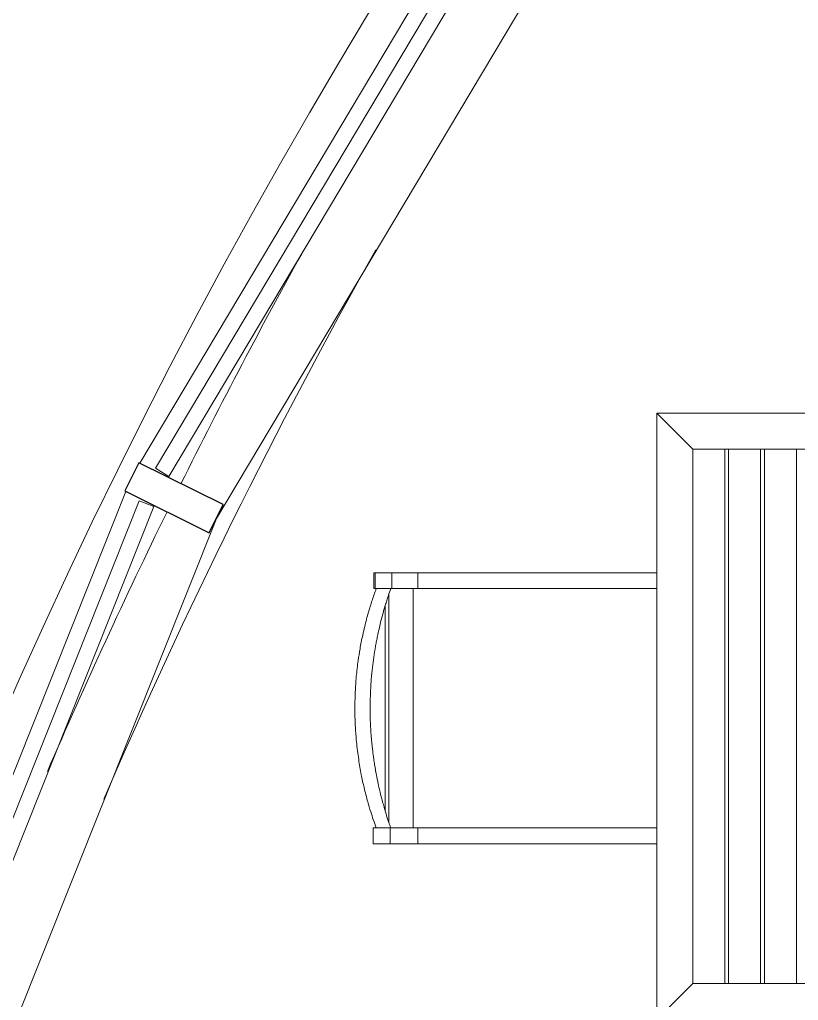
# Model space of a CAD drawing. Header units: metres. Extents: x -217 to -108, y -304 to -188.
# Drawn here: x -168.559 to -167.318, y -213.607 to -212.046 of the extents above; entities that cross this region are included whole.
import ezdxf

# ---------------------------------------------------------------- set-up
doc = ezdxf.new("R2010")
doc.units = ezdxf.units.M
for name, color, linetype, lineweight in [('A-FLOR', 192, 'Continuous', 9), ('A-GLAZ-CURT', 52, 'Continuous', 9), ('A-GLAZ-CWMG', 51, 'Continuous', 9), ('A-WALL', 113, 'Continuous', 9), ('I-FURN', 30, 'Continuous', 9), ('I-FURN-PNLS', 30, 'Continuous', 9)]:
    doc.layers.add(name, color=color, linetype=linetype, lineweight=lineweight)

# ---------------------------------------------------------------- blocks, each defined once
blk = doc.blocks.new('Montante rectangular - 50 x 150 mm-715984-Nivel 3')
at = {"layer": 'A-GLAZ-CWMG'}
for p, q in [((-169.3539, -217.08), (-169.2629, -215.6407)), ((-169.1161, -215.6617), (-169.2629, -215.6407)), ((-169.1122, -215.634), (-169.2052, -217.1056)), ((-169.1122, -215.634), (-169.1161, -215.6617)), ((-169.3539, -217.08), (-169.2057, -217.0777)), ((-169.2057, -217.0777), (-169.2052, -217.1056))]:
    blk.add_line(p, q, dxfattribs=at)
blk = doc.blocks.new('Tableset-Outdoor_Reed - Tableset-Outdoor_Reed-797211-Nivel 3')
at = {"layer": 'I-FURN'}
for p, q in [((-0.4826, 0.4826), (-0.4255, 0.4254)), ((-0.4826, -0.4826), (-0.4255, -0.4255))]:
    blk.add_line(p, q, dxfattribs=at)
at = {"layer": 'I-FURN-PNLS'}
for p, q in [((0.4826, 0.4826), (-0.4826, 0.4826)), ((-0.4826, 0.4826), (-0.4826, -0.4826)), ((-0.3746, 0.4254), (-0.4255, 0.4254)), ((-0.4255, 0.4254), (-0.4255, -0.4255)), ((-0.4255, 0.4254), (0.4254, 0.4254)), ((-0.4255, -0.4255), (-0.4255, 0.4254)), ((-0.3746, -0.4255), (-0.3746, 0.4254)), ((-0.3175, 0.4254), (-0.3683, 0.4254)), ((-0.3683, 0.4254), (-0.3683, -0.4255)), ((-0.3175, -0.4255), (-0.3175, 0.4254)), ((-0.2603, 0.4254), (-0.3111, 0.4254)), ((-0.3111, 0.4254), (-0.3111, -0.4255)), ((-0.2603, -0.4255), (-0.2603, 0.4254)), ((-0.9332, 0.2286), (-0.9314, 0.2286)), ((-0.9332, 0.2286), (-0.9332, 0.2032)), ((-0.9314, 0.2286), (-0.9046, 0.2286)), ((-0.9314, 0.2286), (-0.9314, 0.2032)), ((-0.9046, 0.2286), (-0.8961, 0.2286)), ((-0.9046, 0.2286), (-0.9046, 0.2032)), ((-0.8961, 0.2286), (-0.8933, 0.2286)), ((-0.8933, 0.2286), (-0.8903, 0.2286)), ((-0.8903, 0.2286), (-0.8874, 0.2286)), ((-0.8874, 0.2286), (-0.8852, 0.2286)), ((-0.8852, 0.2286), (-0.8823, 0.2286)), ((-0.8823, 0.2286), (-0.8802, 0.2286)), ((-0.8802, 0.2286), (-0.8763, 0.2286)), ((-0.8763, 0.2286), (-0.873, 0.2286)), ((-0.873, 0.2286), (-0.8694, 0.2286)), ((-0.8694, 0.2286), (-0.8673, 0.2286)), ((-0.8673, 0.2286), (-0.8658, 0.2286)), ((-0.8658, 0.2286), (-0.8643, 0.2286)), ((-0.8643, 0.2286), (-0.8636, 0.2286)), ((-0.8636, 0.2286), (-0.8592, 0.2286)), ((-0.8635, 0.2032), (-0.8635, 0.2286)), ((-0.8592, 0.2286), (-0.854, 0.2286)), ((-0.854, 0.2286), (-0.8497, 0.2286)), ((-0.8497, 0.2286), (-0.8431, 0.2286)), ((-0.8431, 0.2286), (-0.8411, 0.2286)), ((-0.8411, 0.2286), (-0.8373, 0.2286)), ((-0.8373, 0.2286), (-0.8315, 0.2286)), ((-0.8315, 0.2286), (-0.8261, 0.2286)), ((-0.8261, 0.2286), (-0.8209, 0.2286)), ((-0.8209, 0.2286), (-0.8174, 0.2286)), ((-0.8174, 0.2286), (-0.8131, 0.2286)), ((-0.8131, 0.2286), (-0.8068, 0.2286)), ((-0.8068, 0.2286), (-0.8013, 0.2286)), ((-0.8013, 0.2286), (-0.7964, 0.2286)), ((-0.7964, 0.2286), (-0.7883, 0.2286)), ((-0.7883, 0.2286), (-0.7826, 0.2286)), ((-0.7826, 0.2286), (-0.7774, 0.2286)), ((-0.7774, 0.2286), (-0.7725, 0.2286)), ((-0.7725, 0.2286), (-0.7671, 0.2286)), ((-0.7671, 0.2286), (-0.7639, 0.2286)), ((-0.7639, 0.2286), (-0.7575, 0.2286)), ((-0.7575, 0.2286), (-0.7558, 0.2286)), ((-0.7558, 0.2286), (-0.7506, 0.2286)), ((-0.7506, 0.2286), (-0.7449, 0.2286)), ((-0.7449, 0.2286), (-0.7394, 0.2286)), ((-0.7394, 0.2286), (-0.7322, 0.2286)), ((-0.7322, 0.2286), (-0.7239, 0.2286)), ((-0.7239, 0.2286), (-0.7201, 0.2286)), ((-0.7201, 0.2286), (-0.7112, 0.2286)), ((-0.7112, 0.2286), (-0.7057, 0.2286)), ((-0.7057, 0.2286), (-0.6991, 0.2286)), ((-0.6991, 0.2286), (-0.6945, 0.2286)), ((-0.6945, 0.2286), (-0.6913, 0.2286)), ((-0.6913, 0.2286), (-0.6807, 0.2286)), ((-0.6807, 0.2286), (-0.6723, 0.2286)), ((-0.6723, 0.2286), (-0.6663, 0.2286)), ((-0.6663, 0.2286), (-0.6597, 0.2286)), ((-0.6597, 0.2286), (-0.6528, 0.2286)), ((-0.6528, 0.2286), (-0.647, 0.2286)), ((-0.647, 0.2286), (-0.6424, 0.2286)), ((-0.6424, 0.2286), (-0.6384, 0.2286)), ((-0.6384, 0.2286), (-0.6332, 0.2286)), ((-0.6332, 0.2286), (-0.6277, 0.2286)), ((-0.6277, 0.2286), (-0.6231, 0.2286)), ((-0.6231, 0.2286), (-0.6125, 0.2286)), ((-0.6125, 0.2286), (-0.6038, 0.2286)), ((-0.6038, 0.2286), (-0.5978, 0.2286)), ((-0.5978, 0.2286), (-0.5914, 0.2286)), ((-0.5914, 0.2286), (-0.5808, 0.2286)), ((-0.5808, 0.2286), (-0.5747, 0.2286)), ((-0.5747, 0.2286), (-0.5687, 0.2286)), ((-0.5687, 0.2286), (-0.562, 0.2286)), ((-0.562, 0.2286), (-0.5554, 0.2286)), ((-0.5554, 0.2286), (-0.5518, 0.2286)), ((-0.5518, 0.2286), (-0.5485, 0.2286)), ((-0.5485, 0.2286), (-0.5449, 0.2286)), ((-0.5449, 0.2286), (-0.5423, 0.2286)), ((-0.5423, 0.2286), (-0.5403, 0.2286)), ((-0.5403, 0.2286), (-0.5373, 0.2286)), ((-0.5373, 0.2286), (-0.5354, 0.2286)), ((-0.5354, 0.2286), (-0.5333, 0.2286)), ((-0.5333, 0.2286), (-0.5308, 0.2286)), ((-0.5308, 0.2286), (-0.5285, 0.2286)), ((-0.5285, 0.2286), (-0.5262, 0.2286)), ((-0.5262, 0.2286), (-0.5242, 0.2286)), ((-0.5242, 0.2286), (-0.5222, 0.2286)), ((-0.5222, 0.2286), (-0.5209, 0.2286)), ((-0.5209, 0.2286), (-0.5178, 0.2286)), ((-0.5178, 0.2286), (-0.5135, 0.2286)), ((-0.5135, 0.2286), (-0.511, 0.2286)), ((-0.511, 0.2286), (-0.5072, 0.2286)), ((-0.5072, 0.2286), (-0.505, 0.2286)), ((-0.505, 0.2286), (-0.5015, 0.2286)), ((-0.5015, 0.2286), (-0.4978, 0.2286)), ((-0.4978, 0.2286), (-0.4947, 0.2286)), ((-0.4947, 0.2286), (-0.4919, 0.2286)), ((-0.4919, 0.2286), (-0.4826, 0.2286)), ((-0.9314, 0.2032), (-0.9332, 0.2032)), ((-0.9046, 0.2032), (-0.9314, 0.2032)), ((-0.8961, 0.2032), (-0.9046, 0.2032)), ((-0.8933, 0.2032), (-0.8961, 0.2032)), ((-0.8903, 0.2032), (-0.8933, 0.2032)), ((-0.8874, 0.2032), (-0.8903, 0.2032)), ((-0.8852, 0.2032), (-0.8874, 0.2032)), ((-0.8823, 0.2032), (-0.8852, 0.2032)), ((-0.8802, 0.2032), (-0.8823, 0.2032)), ((-0.8763, 0.2032), (-0.8802, 0.2032)), ((-0.873, 0.2032), (-0.8763, 0.2032)), ((-0.8694, 0.2032), (-0.873, 0.2032)), ((-0.8708, 0.2032), (-0.8708, -0.1778)), ((-0.8673, 0.2032), (-0.8694, 0.2032)), ((-0.8658, 0.2032), (-0.8673, 0.2032)), ((-0.8643, 0.2032), (-0.8658, 0.2032)), ((-0.8636, 0.2032), (-0.8643, 0.2032)), ((-0.8592, 0.2032), (-0.8636, 0.2032)), ((-0.854, 0.2032), (-0.8592, 0.2032)), ((-0.8497, 0.2032), (-0.854, 0.2032)), ((-0.8431, 0.2032), (-0.8497, 0.2032)), ((-0.8411, 0.2032), (-0.8431, 0.2032)), ((-0.8373, 0.2032), (-0.8411, 0.2032)), ((-0.8315, 0.2032), (-0.8373, 0.2032)), ((-0.8261, 0.2032), (-0.8315, 0.2032)), ((-0.8209, 0.2032), (-0.8261, 0.2032)), ((-0.8174, 0.2032), (-0.8209, 0.2032)), ((-0.8131, 0.2032), (-0.8174, 0.2032)), ((-0.8068, 0.2032), (-0.8131, 0.2032)), ((-0.8013, 0.2032), (-0.8068, 0.2032)), ((-0.7964, 0.2032), (-0.8013, 0.2032)), ((-0.7883, 0.2032), (-0.7964, 0.2032)), ((-0.7826, 0.2032), (-0.7883, 0.2032)), ((-0.7774, 0.2032), (-0.7826, 0.2032)), ((-0.7725, 0.2032), (-0.7774, 0.2032)), ((-0.7671, 0.2032), (-0.7725, 0.2032)), ((-0.7639, 0.2032), (-0.7671, 0.2032)), ((-0.7575, 0.2032), (-0.7639, 0.2032)), ((-0.7558, 0.2032), (-0.7575, 0.2032)), ((-0.7506, 0.2032), (-0.7558, 0.2032)), ((-0.7449, 0.2032), (-0.7506, 0.2032)), ((-0.7394, 0.2032), (-0.7449, 0.2032)), ((-0.7322, 0.2032), (-0.7394, 0.2032)), ((-0.7239, 0.2032), (-0.7322, 0.2032)), ((-0.7201, 0.2032), (-0.7239, 0.2032)), ((-0.7112, 0.2032), (-0.7201, 0.2032)), ((-0.7057, 0.2032), (-0.7112, 0.2032)), ((-0.6991, 0.2032), (-0.7057, 0.2032)), ((-0.6945, 0.2032), (-0.6991, 0.2032)), ((-0.6913, 0.2032), (-0.6945, 0.2032)), ((-0.6807, 0.2032), (-0.6913, 0.2032)), ((-0.6723, 0.2032), (-0.6807, 0.2032)), ((-0.6663, 0.2032), (-0.6723, 0.2032)), ((-0.6597, 0.2032), (-0.6663, 0.2032)), ((-0.6528, 0.2032), (-0.6597, 0.2032)), ((-0.647, 0.2032), (-0.6528, 0.2032)), ((-0.6424, 0.2032), (-0.647, 0.2032)), ((-0.6384, 0.2032), (-0.6424, 0.2032)), ((-0.6332, 0.2032), (-0.6384, 0.2032)), ((-0.6277, 0.2032), (-0.6332, 0.2032)), ((-0.6231, 0.2032), (-0.6277, 0.2032)), ((-0.6125, 0.2032), (-0.6231, 0.2032)), ((-0.6038, 0.2032), (-0.6125, 0.2032)), ((-0.5978, 0.2032), (-0.6038, 0.2032)), ((-0.5914, 0.2032), (-0.5978, 0.2032)), ((-0.5808, 0.2032), (-0.5914, 0.2032)), ((-0.5747, 0.2032), (-0.5808, 0.2032)), ((-0.5687, 0.2032), (-0.5747, 0.2032)), ((-0.562, 0.2032), (-0.5687, 0.2032)), ((-0.5554, 0.2032), (-0.562, 0.2032)), ((-0.5518, 0.2032), (-0.5554, 0.2032)), ((-0.5485, 0.2032), (-0.5518, 0.2032)), ((-0.5449, 0.2032), (-0.5485, 0.2032)), ((-0.5423, 0.2032), (-0.5449, 0.2032)), ((-0.5403, 0.2032), (-0.5423, 0.2032)), ((-0.5373, 0.2032), (-0.5403, 0.2032)), ((-0.5354, 0.2032), (-0.5373, 0.2032)), ((-0.5333, 0.2032), (-0.5354, 0.2032)), ((-0.5308, 0.2032), (-0.5333, 0.2032)), ((-0.5285, 0.2032), (-0.5308, 0.2032)), ((-0.5262, 0.2032), (-0.5285, 0.2032)), ((-0.5242, 0.2032), (-0.5262, 0.2032)), ((-0.5222, 0.2032), (-0.5242, 0.2032)), ((-0.5209, 0.2032), (-0.5222, 0.2032)), ((-0.5178, 0.2032), (-0.5209, 0.2032)), ((-0.5135, 0.2032), (-0.5178, 0.2032)), ((-0.511, 0.2032), (-0.5135, 0.2032)), ((-0.5072, 0.2032), (-0.511, 0.2032)), ((-0.505, 0.2032), (-0.5072, 0.2032)), ((-0.5015, 0.2032), (-0.505, 0.2032)), ((-0.4978, 0.2032), (-0.5015, 0.2032)), ((-0.4947, 0.2032), (-0.4978, 0.2032)), ((-0.4919, 0.2032), (-0.4947, 0.2032)), ((-0.4826, 0.2032), (-0.4919, 0.2032)), ((-0.9096, 0.194), (-0.9096, -0.1686)), ((-0.9153, 0.1762), (-0.9153, -0.1509)), ((-0.9344, -0.1778), (-0.9075, -0.1778)), ((-0.9344, -0.1778), (-0.9344, -0.2032)), ((-0.9075, -0.1778), (-0.9073, -0.1778)), ((-0.9075, -0.1778), (-0.9075, -0.2032)), ((-0.9073, -0.1778), (-0.9065, -0.1778)), ((-0.9073, -0.1778), (-0.9065, -0.1778)), ((-0.9065, -0.1778), (-0.902, -0.1778)), ((-0.902, -0.1778), (-0.8984, -0.1778)), ((-0.8984, -0.1778), (-0.8953, -0.1778)), ((-0.8953, -0.1778), (-0.8918, -0.1778)), ((-0.8918, -0.1778), (-0.8883, -0.1778)), ((-0.8883, -0.1778), (-0.8848, -0.1778)), ((-0.8848, -0.1778), (-0.8817, -0.1778)), ((-0.8817, -0.1778), (-0.8785, -0.1778)), ((-0.8785, -0.1778), (-0.8753, -0.1778)), ((-0.8753, -0.1778), (-0.8724, -0.1778)), ((-0.8724, -0.1778), (-0.8701, -0.1778)), ((-0.8701, -0.1778), (-0.8686, -0.1778)), ((-0.8686, -0.1778), (-0.8678, -0.1778)), ((-0.8678, -0.1778), (-0.8664, -0.1778)), ((-0.8664, -0.1778), (-0.8642, -0.1778)), ((-0.8642, -0.1778), (-0.8637, -0.1778)), ((-0.8639, -0.1778), (-0.8432, -0.1778)), ((-0.8635, -0.2032), (-0.8635, -0.1778)), ((-0.8432, -0.1778), (-0.831, -0.1778)), ((-0.831, -0.1778), (-0.8219, -0.1778)), ((-0.8219, -0.1778), (-0.8097, -0.1778)), ((-0.8097, -0.1778), (-0.8028, -0.1778)), ((-0.8028, -0.1778), (-0.786, -0.1778)), ((-0.786, -0.1778), (-0.7762, -0.1778)), ((-0.7762, -0.1778), (-0.7709, -0.1778)), ((-0.7709, -0.1778), (-0.7659, -0.1778)), ((-0.7659, -0.1778), (-0.7613, -0.1778)), ((-0.7613, -0.1778), (-0.7586, -0.1778)), ((-0.7586, -0.1778), (-0.7537, -0.1778)), ((-0.7537, -0.1778), (-0.7507, -0.1778)), ((-0.7507, -0.1778), (-0.7438, -0.1778)), ((-0.7438, -0.1778), (-0.7377, -0.1778)), ((-0.7377, -0.1778), (-0.7339, -0.1778)), ((-0.7339, -0.1778), (-0.7282, -0.1778)), ((-0.7282, -0.1778), (-0.7229, -0.1778)), ((-0.7229, -0.1778), (-0.7176, -0.1778)), ((-0.7176, -0.1778), (-0.7122, -0.1778)), ((-0.7122, -0.1778), (-0.7084, -0.1778)), ((-0.7084, -0.1778), (-0.6997, -0.1778)), ((-0.6997, -0.1778), (-0.6913, -0.1778)), ((-0.6913, -0.1778), (-0.686, -0.1778)), ((-0.686, -0.1778), (-0.6791, -0.1778)), ((-0.6791, -0.1778), (-0.6723, -0.1778)), ((-0.6723, -0.1778), (-0.6654, -0.1778)), ((-0.6654, -0.1778), (-0.6608, -0.1778)), ((-0.6608, -0.1778), (-0.6544, -0.1778)), ((-0.6544, -0.1778), (-0.6475, -0.1778)), ((-0.6475, -0.1778), (-0.6395, -0.1778)), ((-0.6395, -0.1778), (-0.6342, -0.1778)), ((-0.6342, -0.1778), (-0.6246, -0.1778)), ((-0.6246, -0.1778), (-0.6129, -0.1778)), ((-0.6129, -0.1778), (-0.6075, -0.1778)), ((-0.6075, -0.1778), (-0.5995, -0.1778)), ((-0.5995, -0.1778), (-0.5911, -0.1778)), ((-0.5911, -0.1778), (-0.5854, -0.1778)), ((-0.5854, -0.1778), (-0.5774, -0.1778)), ((-0.5774, -0.1778), (-0.5709, -0.1778)), ((-0.5709, -0.1778), (-0.5652, -0.1778)), ((-0.5652, -0.1778), (-0.5588, -0.1778)), ((-0.5588, -0.1778), (-0.5474, -0.1778)), ((-0.5474, -0.1778), (-0.5389, -0.1778)), ((-0.5389, -0.1778), (-0.5309, -0.1778)), ((-0.5309, -0.1778), (-0.5256, -0.1778)), ((-0.5256, -0.1778), (-0.5177, -0.1778)), ((-0.5177, -0.1778), (-0.5116, -0.1778)), ((-0.5116, -0.1778), (-0.5046, -0.1778)), ((-0.5046, -0.1778), (-0.4952, -0.1778)), ((-0.4952, -0.1778), (-0.4849, -0.1778)), ((-0.4849, -0.1778), (-0.4826, -0.1778)), ((-0.9075, -0.2032), (-0.9344, -0.2032)), ((-0.902, -0.2032), (-0.9075, -0.2032)), ((-0.8984, -0.2032), (-0.902, -0.2032)), ((-0.8953, -0.2032), (-0.8984, -0.2032)), ((-0.8918, -0.2032), (-0.8953, -0.2032)), ((-0.8883, -0.2032), (-0.8918, -0.2032)), ((-0.8848, -0.2032), (-0.8883, -0.2032)), ((-0.8817, -0.2032), (-0.8848, -0.2032)), ((-0.8785, -0.2032), (-0.8817, -0.2032)), ((-0.8753, -0.2032), (-0.8785, -0.2032)), ((-0.8724, -0.2032), (-0.8753, -0.2032)), ((-0.8701, -0.2032), (-0.8724, -0.2032)), ((-0.8686, -0.2032), (-0.8701, -0.2032)), ((-0.8678, -0.2032), (-0.8686, -0.2032)), ((-0.8664, -0.2032), (-0.8678, -0.2032)), ((-0.8642, -0.2032), (-0.8664, -0.2032)), ((-0.8637, -0.2032), (-0.8642, -0.2032)), ((-0.8432, -0.2032), (-0.8639, -0.2032)), ((-0.831, -0.2032), (-0.8432, -0.2032)), ((-0.8219, -0.2032), (-0.831, -0.2032)), ((-0.8097, -0.2032), (-0.8219, -0.2032)), ((-0.8028, -0.2032), (-0.8097, -0.2032)), ((-0.786, -0.2032), (-0.8028, -0.2032)), ((-0.7762, -0.2032), (-0.786, -0.2032)), ((-0.7709, -0.2032), (-0.7762, -0.2032)), ((-0.7659, -0.2032), (-0.7709, -0.2032)), ((-0.7613, -0.2032), (-0.7659, -0.2032)), ((-0.7586, -0.2032), (-0.7613, -0.2032)), ((-0.7537, -0.2032), (-0.7586, -0.2032)), ((-0.7507, -0.2032), (-0.7537, -0.2032)), ((-0.7438, -0.2032), (-0.7507, -0.2032)), ((-0.7377, -0.2032), (-0.7438, -0.2032)), ((-0.7339, -0.2032), (-0.7377, -0.2032)), ((-0.7282, -0.2032), (-0.7339, -0.2032)), ((-0.7229, -0.2032), (-0.7282, -0.2032)), ((-0.7176, -0.2032), (-0.7229, -0.2032)), ((-0.7122, -0.2032), (-0.7176, -0.2032)), ((-0.7084, -0.2032), (-0.7122, -0.2032)), ((-0.6997, -0.2032), (-0.7084, -0.2032)), ((-0.6913, -0.2032), (-0.6997, -0.2032)), ((-0.686, -0.2032), (-0.6913, -0.2032)), ((-0.6791, -0.2032), (-0.686, -0.2032)), ((-0.6723, -0.2032), (-0.6791, -0.2032)), ((-0.6654, -0.2032), (-0.6723, -0.2032)), ((-0.6608, -0.2032), (-0.6654, -0.2032)), ((-0.6544, -0.2032), (-0.6608, -0.2032)), ((-0.6475, -0.2032), (-0.6544, -0.2032)), ((-0.6395, -0.2032), (-0.6475, -0.2032)), ((-0.6342, -0.2032), (-0.6395, -0.2032)), ((-0.6246, -0.2032), (-0.6342, -0.2032)), ((-0.6129, -0.2032), (-0.6246, -0.2032)), ((-0.6075, -0.2032), (-0.6129, -0.2032)), ((-0.5995, -0.2032), (-0.6075, -0.2032)), ((-0.5911, -0.2032), (-0.5995, -0.2032)), ((-0.5854, -0.2032), (-0.5911, -0.2032)), ((-0.5774, -0.2032), (-0.5854, -0.2032)), ((-0.5709, -0.2032), (-0.5774, -0.2032)), ((-0.5652, -0.2032), (-0.5709, -0.2032)), ((-0.5588, -0.2032), (-0.5652, -0.2032)), ((-0.5474, -0.2032), (-0.5588, -0.2032)), ((-0.5389, -0.2032), (-0.5474, -0.2032)), ((-0.5309, -0.2032), (-0.5389, -0.2032)), ((-0.5256, -0.2032), (-0.5309, -0.2032)), ((-0.5177, -0.2032), (-0.5256, -0.2032)), ((-0.5116, -0.2032), (-0.5177, -0.2032)), ((-0.5046, -0.2032), (-0.5116, -0.2032)), ((-0.4952, -0.2032), (-0.5046, -0.2032)), ((-0.4849, -0.2032), (-0.4952, -0.2032)), ((-0.4826, -0.2032), (-0.4849, -0.2032)), ((-0.4255, -0.4255), (-0.3746, -0.4255)), ((0.4254, -0.4255), (-0.4255, -0.4255)), ((-0.3683, -0.4255), (-0.3175, -0.4255)), ((-0.3111, -0.4255), (-0.2603, -0.4255))]:
    blk.add_line(p, q, dxfattribs=at)
for centre, radius, start, end in [((-0.4139, 0.0127), 0.5497, 159.7229, 161.813), ((-0.371, 0.0127), 0.5683, 160.4156, 161.6003), ((-0.371, 0.0127), 0.5683, 161.6003, 162.4151), ((-0.4139, 0.0127), 0.5497, 161.813, 163.8566), ((-0.371, 0.0127), 0.5683, 163.2775, 164.0039), ((-0.371, 0.0127), 0.5683, 162.4151, 163.2775), ((-0.4139, 0.0127), 0.5497, 163.8566, 166.2913), ((-0.371, 0.0127), 0.5683, 164.6616, 165.8426), ((-0.371, 0.0127), 0.5683, 164.0039, 164.6616), ((-0.4139, 0.0127), 0.5497, 166.2913, 167.7597), ((-0.371, 0.0127), 0.5683, 166.9065, 168.0728), ((-0.371, 0.0127), 0.5683, 165.8426, 166.9065), ((-0.4139, 0.0127), 0.5497, 167.7597, 170.1031), ((-0.371, 0.0127), 0.5683, 168.0728, 168.9432), ((-0.371, 0.0127), 0.5683, 169.7023, 170.482), ((-0.371, 0.0127), 0.5683, 168.9432, 169.7023), ((-0.4139, 0.0127), 0.5497, 170.1031, 172.0529), ((-0.371, 0.0127), 0.5683, 170.482, 172.1727), ((-0.4139, 0.0127), 0.5497, 172.0529, 174.7369), ((-0.371, 0.0127), 0.5683, 172.1727, 173.8629), ((-0.4139, 0.0127), 0.5497, 174.7369, 177.2815), ((-0.371, 0.0127), 0.5683, 173.8629, 175.8532), ((-0.371, 0.0127), 0.5683, 176.2252, 177.0165), ((-0.371, 0.0127), 0.5683, 175.8532, 176.2252), ((-0.4139, 0.0127), 0.5497, 177.2815, 180.4073), ((-0.371, 0.0127), 0.5683, 177.9416, 180.1573), ((-0.371, 0.0127), 0.5683, 177.0165, 177.9416), ((-0.4139, 0.0127), 0.5497, 180.4073, 183.1595), ((-0.371, 0.0127), 0.5683, 180.1573, 180.6452), ((-0.371, 0.0127), 0.5683, 180.6452, 182.3072), ((-0.371, 0.0127), 0.5683, 182.3072, 182.9909), ((-0.4139, 0.0127), 0.5497, 183.1595, 185.5498), ((-0.371, 0.0127), 0.5683, 182.9909, 184.2681), ((-0.371, 0.0127), 0.5683, 184.2681, 185.4489), ((-0.4139, 0.0127), 0.5497, 185.5498, 188.5301), ((-0.371, 0.0127), 0.5683, 185.4489, 185.9872), ((-0.371, 0.0127), 0.5683, 185.9872, 186.5629), ((-0.371, 0.0127), 0.5683, 186.5629, 187.7795), ((-0.4139, 0.0127), 0.5497, 188.5301, 191.0899), ((-0.371, 0.0127), 0.5683, 187.7795, 188.389), ((-0.371, 0.0127), 0.5683, 188.389, 189.3027), ((-0.4139, 0.0127), 0.5497, 191.0899, 193.2652), ((-0.371, 0.0127), 0.5683, 189.3027, 189.9995), ((-0.371, 0.0127), 0.5683, 189.9995, 191.4402), ((-0.371, 0.0127), 0.5683, 191.4402, 192.1637), ((-0.371, 0.0127), 0.5683, 192.1637, 193.4155), ((-0.4139, 0.0127), 0.5497, 193.2652, 195.7393), ((-0.371, 0.0127), 0.5683, 193.4155, 193.9519), ((-0.371, 0.0127), 0.5683, 193.9519, 194.6849), ((-0.4139, 0.0127), 0.5497, 195.7393, 197.442), ((-0.371, 0.0127), 0.5683, 194.6849, 195.6515), ((-0.4139, 0.0127), 0.5497, 197.442, 198.8121), ((-0.371, 0.0127), 0.5683, 195.6515, 196.0658), ((-0.371, 0.0127), 0.5683, 196.0658, 197.1659), ((-0.371, 0.0127), 0.5683, 197.1659, 198.5483), ((-0.4139, 0.0127), 0.5497, 198.8121, 200.2771), ((-0.371, 0.0127), 0.5683, 198.5483, 199.5844)]:
    blk.add_arc(centre, radius, start, end, dxfattribs=at)
blk = doc.blocks.new('Panel de sistema - Acristalado-715993-Nivel 3')
at = {"layer": 'A-GLAZ-CURT', "lineweight": 18}
for p, q in [((0.7152, 0.0495), (-0.7152, 0.0495)), ((-0.7152, 0.0495), (-0.7152, 0.0245)), ((0.7152, 0.0245), (0.7152, 0.0495)), ((-0.7152, 0.0245), (0.7152, 0.0245))]:
    blk.add_line(p, q, dxfattribs=at)
blk = doc.blocks.new('Montante rectangular - 50 x 150 mm-669257-Nivel 3')
at = {"layer": 'A-GLAZ-CWMG', "lineweight": 25}
for p, q in [((-0.025, 0.075), (0.025, 0.075)), ((-0.025, -0.075), (-0.025, 0.075)), ((0.025, 0.075), (0.025, -0.075)), ((0.025, -0.075), (-0.025, -0.075))]:
    blk.add_line(p, q, dxfattribs=at)

msp = doc.modelspace()

# ---------------------------------------------------------------- linework, layer by layer
at = {"layer": 'A-FLOR'}
for centre, radius, start, end in [((-160.1897, -216.6239), 10.3111, 32.99567, 203.9847), ((-160.1804, -216.6397), 9.8158, 33.32339, 203.64672), ((-159.9194, -216.9541), 9.3621, 150.94149, 153.55393), ((-159.9194, -216.9541), 9.3621, 150.94149, 153.55393), ((-159.9194, -216.9541), 9.3621, 153.85995, 156.64537), ((-159.9194, -216.9541), 9.3621, 153.85995, 156.64537)]:
    msp.add_arc(centre, radius, start, end, dxfattribs=at)
at = {"layer": 'A-WALL'}
for radius, start, end in [(9.4621, 44.86804, 189.98653), (9.2621, 150.6365, 156.67368)]:
    msp.add_arc((-159.9194, -216.9541), radius, start, end, dxfattribs=at)

# ---------------------------------------------------------------- block references
at = {"layer": 'A-GLAZ-CURT'}
for p, rotation in [((-167.9335, -212.1714), 59.17195730488561), ((-168.5873, -213.4945), 68.2418628290145)]:
    msp.add_blockref('Panel de sistema - Acristalado-715993-Nivel 3', p, dxfattribs=dict(at, rotation=rotation))
at = {"layer": 'A-GLAZ-CWMG'}
for p, rotation in [((81.5051, -97.1313), 332.790283427614), ((59.5977, -60.5715), 341.8601889517428)]:
    msp.add_blockref('Montante rectangular - 50 x 150 mm-715984-Nivel 3', p, dxfattribs=dict(at, rotation=rotation))
at = {"layer": 'A-GLAZ-CWMG', "extrusion": (0, 0, -1), "rotation": 116.2930899330495}
msp.add_blockref('Montante rectangular - 50 x 150 mm-669257-Nivel 3', (168.3129, -212.807), dxfattribs=at)
at = {"layer": 'I-FURN-PNLS'}
msp.add_blockref('Tableset-Outdoor_Reed - Tableset-Outdoor_Reed-797211-Nivel 3', (-167.0612, -213.1549), dxfattribs=at)

doc.saveas('drawing.dxf')
